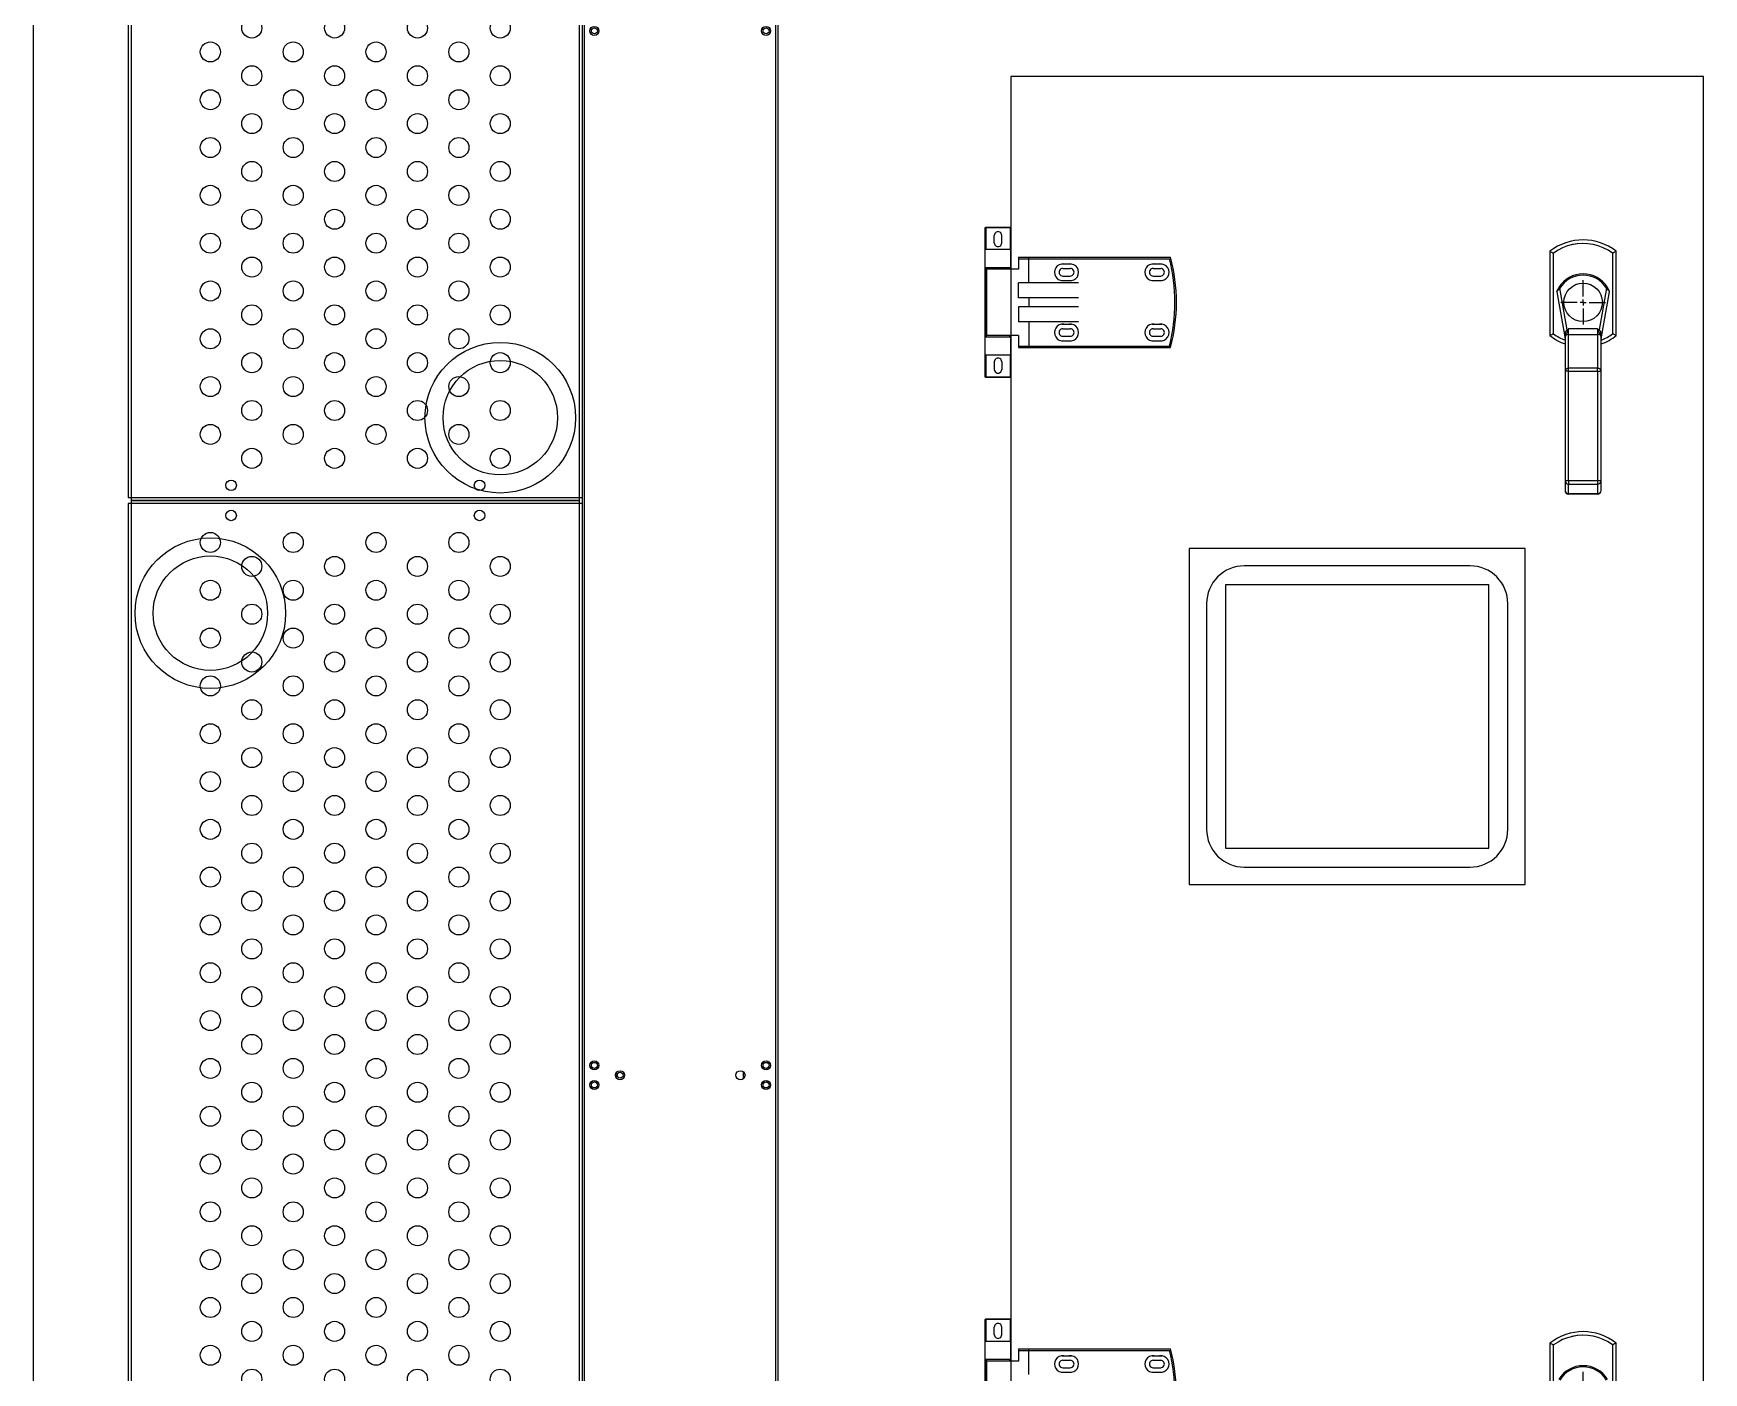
# Model space of a CAD drawing. Header units: millimetres. Extents: x -7952 to 23476, y -6324 to 15714.
# Drawn here: x 2150 to 3259, y 901 to 1791 of the extents above; entities that cross this region are included whole.
import ezdxf

# ---------------------------------------------------------------- set-up
doc = ezdxf.new("R2010")
doc.units = ezdxf.units.MM
for name, color, linetype in [('Dim', 1, 'Continuous'), ('M01014250108', 7, 'Continuous'), ('M01014286550', 7, 'Continuous'), ('M01014286570', 7, 'Continuous'), ('M01024100014-15M', 7, 'Continuous'), ('McDoor', 7, 'Continuous'), ('McFrame', 7, 'Continuous'), ('McPipe', 7, 'Continuous')]:
    doc.layers.add(name, color=color, linetype=linetype)

# ---------------------------------------------------------------- blocks, each defined once
blk = doc.blocks.new('M01014289687')
for p, q in [((301.5, 1371.5, 0), (0, 1371.5, 0)), ((0, 1371.5, 0), (0, 2, 0)), ((299.5, 1373.5, 0), (2, 1373.5, 0)), ((2, 1373.5, 0), (2, 0, 0)), ((299.5, 0, 0), (299.5, 1373.5, 0)), ((301.5, 2, 0), (301.5, 1371.5, 0))]:
    blk.add_line(p, q)
for centre, radius in [((68.25, 1363.5, 0), 3.5), ((233.25, 1363.5, 0), 3.5), ((54.5, 1345.5625, 0), 6.66), ((109.5, 1345.5625, 0), 6.66), ((164.5, 1345.5625, 0), 6.66), ((219.5, 1345.5625, 0), 6.66), ((82, 1329.6875, 0), 6.66), ((137, 1329.6875, 0), 6.66), ((192, 1329.6875, 0), 6.66), ((247, 1329.6875, 0), 6.66), ((54.5, 1313.8125, 0), 6.66), ((109.5, 1313.8125, 0), 6.66), ((164.5, 1313.8125, 0), 6.66), ((219.5, 1313.8125, 0), 6.66), ((82, 1297.9375, 0), 6.66), ((137, 1297.9375, 0), 6.66), ((192, 1297.9375, 0), 6.66), ((247, 1297.9375, 0), 6.66), ((54.5, 1282.0625, 0), 6.66), ((109.5, 1282.0625, 0), 6.66), ((164.5, 1282.0625, 0), 6.66), ((219.5, 1282.0625, 0), 6.66), ((82, 1266.1875, 0), 6.66), ((137, 1266.1875, 0), 6.66), ((192, 1266.1875, 0), 6.66), ((247, 1266.1875, 0), 6.66), ((54.5, 1250.3125, 0), 6.66), ((109.5, 1250.3125, 0), 6.66), ((164.5, 1250.3125, 0), 6.66), ((219.5, 1250.3125, 0), 6.66), ((82, 1234.4375, 0), 6.66), ((137, 1234.4375, 0), 6.66), ((192, 1234.4375, 0), 6.66), ((247, 1234.4375, 0), 6.66), ((54.5, 1218.5625, 0), 6.66), ((109.5, 1218.5625, 0), 6.66), ((164.5, 1218.5625, 0), 6.66), ((219.5, 1218.5625, 0), 6.66), ((82, 1202.6875, 0), 6.66), ((137, 1202.6875, 0), 6.66), ((192, 1202.6875, 0), 6.66), ((247, 1202.6875, 0), 6.66), ((54.5, 1186.8125, 0), 6.66), ((109.5, 1186.8125, 0), 6.66), ((164.5, 1186.8125, 0), 6.66), ((219.5, 1186.8125, 0), 6.66), ((82, 1170.9375, 0), 6.66), ((137, 1170.9375, 0), 6.66), ((192, 1170.9375, 0), 6.66), ((247, 1170.9375, 0), 6.66), ((54.5, 1155.0625, 0), 6.66), ((109.5, 1155.0625, 0), 6.66), ((164.5, 1155.0625, 0), 6.66), ((219.5, 1155.0625, 0), 6.66), ((82, 1139.1875, 0), 6.66), ((137, 1139.1875, 0), 6.66), ((192, 1139.1875, 0), 6.66), ((247, 1139.1875, 0), 6.66), ((54.5, 1123.3125, 0), 6.66), ((109.5, 1123.3125, 0), 6.66), ((164.5, 1123.3125, 0), 6.66), ((219.5, 1123.3125, 0), 6.66), ((82, 1107.4375, 0), 6.66), ((137, 1107.4375, 0), 6.66), ((192, 1107.4375, 0), 6.66), ((247, 1107.4375, 0), 6.66), ((54.5, 1091.5625, 0), 6.66), ((109.5, 1091.5625, 0), 6.66), ((164.5, 1091.5625, 0), 6.66), ((219.5, 1091.5625, 0), 6.66), ((82, 1075.6875, 0), 6.66), ((137, 1075.6875, 0), 6.66), ((192, 1075.6875, 0), 6.66), ((247, 1075.6875, 0), 6.66), ((54.5, 1059.8125, 0), 6.66), ((109.5, 1059.8125, 0), 6.66), ((164.5, 1059.8125, 0), 6.66), ((219.5, 1059.8125, 0), 6.66), ((82, 1043.9375, 0), 6.66), ((137, 1043.9375, 0), 6.66), ((192, 1043.9375, 0), 6.66), ((247, 1043.9375, 0), 6.66), ((54.5, 1028.0625, 0), 6.66), ((109.5, 1028.0625, 0), 6.66), ((164.5, 1028.0625, 0), 6.66), ((219.5, 1028.0625, 0), 6.66), ((82, 1012.1875, 0), 6.66), ((137, 1012.1875, 0), 6.66), ((192, 1012.1875, 0), 6.66), ((247, 1012.1875, 0), 6.66), ((54.5, 996.3125, 0), 6.66), ((109.5, 996.3125, 0), 6.66), ((164.5, 996.3125, 0), 6.66), ((219.5, 996.3125, 0), 6.66), ((82, 980.4375, 0), 6.66), ((137, 980.4375, 0), 6.66), ((192, 980.4375, 0), 6.66), ((247, 980.4375, 0), 6.66), ((54.5, 964.5625, 0), 6.66), ((109.5, 964.5625, 0), 6.66), ((164.5, 964.5625, 0), 6.66), ((219.5, 964.5625, 0), 6.66), ((82, 948.6875, 0), 6.66), ((137, 948.6875, 0), 6.66), ((192, 948.6875, 0), 6.66), ((247, 948.6875, 0), 6.66), ((54.5, 932.8125, 0), 6.66), ((109.5, 932.8125, 0), 6.66), ((164.5, 932.8125, 0), 6.66), ((219.5, 932.8125, 0), 6.66), ((82, 916.9375, 0), 6.66), ((137, 916.9375, 0), 6.66), ((192, 916.9375, 0), 6.66), ((247, 916.9375, 0), 6.66), ((54.5, 901.0625, 0), 6.66), ((109.5, 901.0625, 0), 6.66), ((164.5, 901.0625, 0), 6.66), ((219.5, 901.0625, 0), 6.66), ((82, 885.1875, 0), 6.66), ((137, 885.1875, 0), 6.66), ((192, 885.1875, 0), 6.66), ((247, 885.1875, 0), 6.66), ((54.5, 869.3125, 0), 6.66), ((109.5, 869.3125, 0), 6.66), ((164.5, 869.3125, 0), 6.66), ((219.5, 869.3125, 0), 6.66), ((82, 853.4375, 0), 6.66), ((137, 853.4375, 0), 6.66), ((192, 853.4375, 0), 6.66), ((247, 853.4375, 0), 6.66), ((54.5, 837.5625, 0), 6.66), ((109.5, 837.5625, 0), 6.66), ((164.5, 837.5625, 0), 6.66), ((219.5, 837.5625, 0), 6.66), ((82, 821.6875, 0), 6.66), ((137, 821.6875, 0), 6.66), ((192, 821.6875, 0), 6.66), ((247, 821.6875, 0), 6.66), ((54.5, 805.8125, 0), 6.66), ((109.5, 805.8125, 0), 6.66), ((164.5, 805.8125, 0), 6.66), ((219.5, 805.8125, 0), 6.66), ((82, 789.9375, 0), 6.66), ((137, 789.9375, 0), 6.66), ((192, 789.9375, 0), 6.66), ((247, 789.9375, 0), 6.66)]:
    blk.add_circle(centre, radius)
blk = doc.blocks.new('M01014289674')
for p, q in [((2, 1310, 0), (2, 0, 0)), ((299.5, 0, 0), (299.5, 1310, 0)), ((0, 1308, 0), (0, 2, 0)), ((301.5, 2, 0), (301.5, 1308, 0)), ((0, 2, 0), (301.5, 2, 0)), ((2, 0, 0), (299.5, 0, 0))]:
    blk.add_line(p, q)
for centre, radius in [((82, 313.6875, 0), 6.66), ((137, 313.6875, 0), 6.66), ((192, 313.6875, 0), 6.66), ((247, 313.6875, 0), 6.66), ((54.5, 297.8125, 0), 6.66), ((109.5, 297.8125, 0), 6.66), ((164.5, 297.8125, 0), 6.66), ((219.5, 297.8125, 0), 6.66), ((82, 281.9375, 0), 6.66), ((137, 281.9375, 0), 6.66), ((192, 281.9375, 0), 6.66), ((247, 281.9375, 0), 6.66), ((54.5, 266.0625, 0), 6.66), ((109.5, 266.0625, 0), 6.66), ((164.5, 266.0625, 0), 6.66), ((219.5, 266.0625, 0), 6.66), ((82, 250.1875, 0), 6.66), ((137, 250.1875, 0), 6.66), ((192, 250.1875, 0), 6.66), ((247, 250.1875, 0), 6.66), ((54.5, 234.3125, 0), 6.66), ((109.5, 234.3125, 0), 6.66), ((164.5, 234.3125, 0), 6.66), ((219.5, 234.3125, 0), 6.66), ((82, 218.4375, 0), 6.66), ((137, 218.4375, 0), 6.66), ((192, 218.4375, 0), 6.66), ((247, 218.4375, 0), 6.66), ((54.5, 202.5625, 0), 6.66), ((109.5, 202.5625, 0), 6.66), ((164.5, 202.5625, 0), 6.66), ((219.5, 202.5625, 0), 6.66), ((82, 186.6875, 0), 6.66), ((137, 186.6875, 0), 6.66), ((192, 186.6875, 0), 6.66), ((247, 186.6875, 0), 6.66), ((54.5, 170.8125, 0), 6.66), ((109.5, 170.8125, 0), 6.66), ((164.5, 170.8125, 0), 6.66), ((219.5, 170.8125, 0), 6.66), ((82, 154.9375, 0), 6.66), ((137, 154.9375, 0), 6.66), ((192, 154.9375, 0), 6.66), ((247, 154.9375, 0), 6.66), ((54.5, 139.0625, 0), 6.66), ((109.5, 139.0625, 0), 6.66), ((164.5, 139.0625, 0), 6.66), ((219.5, 139.0625, 0), 6.66), ((82, 123.1875, 0), 6.66), ((137, 123.1875, 0), 6.66), ((192, 123.1875, 0), 6.66), ((247, 123.1875, 0), 6.66), ((54.5, 107.3125, 0), 6.66), ((109.5, 107.3125, 0), 6.66), ((164.5, 107.3125, 0), 6.66), ((219.5, 107.3125, 0), 6.66), ((82, 91.4375, 0), 6.66), ((137, 91.4375, 0), 6.66), ((192, 91.4375, 0), 6.66), ((247, 91.4375, 0), 6.66), ((54.5, 75.5625, 0), 6.66), ((109.5, 75.5625, 0), 6.66), ((164.5, 75.5625, 0), 6.66), ((219.5, 75.5625, 0), 6.66), ((82, 59.6875, 0), 6.66), ((137, 59.6875, 0), 6.66), ((192, 59.6875, 0), 6.66), ((247, 59.6875, 0), 6.66), ((54.5, 43.8125, 0), 6.66), ((109.5, 43.8125, 0), 6.66), ((164.5, 43.8125, 0), 6.66), ((219.5, 43.8125, 0), 6.66), ((82, 27.9375, 0), 6.66), ((137, 27.9375, 0), 6.66), ((192, 27.9375, 0), 6.66), ((247, 27.9375, 0), 6.66), ((68.25, 10, 0), 3.5), ((233.25, 10, 0), 3.5)]:
    blk.add_circle(centre, radius)
blk = doc.blocks.new('84_Eliminate_22M')
at = {"layer": 'M01014250108', "color": 7, "linetype": 'Continuous'}
for centre in [(8, 1685.3, 0), (122, 1685.3, 0), (8, 998.3, 0), (122, 998.3, 0), (8, 985.3, 0), (122, 985.3, 0)]:
    blk.add_circle(centre, 2, dxfattribs=at)
at = {"layer": 'M01014286550', "color": 7, "linetype": 'Continuous'}
for p, q in [((0, 0, 0), (0, 2683.5, 0)), ((1.5, 0, 0), (1.5, 2683.5, 0)), ((128.5, 0, 0), (128.5, 2683.5, 0)), ((130, 0, 0), (130, 2683.5, 0))]:
    blk.add_line(p, q, dxfattribs=at)
for centre in [(8, 1685.3, 0), (122, 1685.3, 0), (8, 998.3, 0), (122, 998.3, 0), (8, 985.3, 0), (25, 991.8, 0), (105, 991.8, 0), (122, 985.3, 0)]:
    blk.add_circle(centre, 3, dxfattribs=at)
at = {"layer": 'M01014286570', "color": 7, "linetype": 'Continuous'}
blk.add_circle((25, 991.8, 0), 2, dxfattribs=at)
at = {"layer": 'M01024100014-15M', "color": 7, "linetype": 'Continuous'}
for p, q in [((23.2, 992.5, 0), (23.2, 991, 0)), ((106.8, 994.1, 0), (106.8, 989.4, 0))]:
    blk.add_line(p, q, dxfattribs=at)
blk = doc.blocks.new('MXE-B Mid G-Door_3_1750')
at = {"color": 7, "linetype": 'Continuous'}
for p, q in [((460, 1750), (0, 1750)), ((0, 1750), (0, 0)), ((460, 0), (460, 1750))]:
    blk.add_line(p, q, dxfattribs=at)
at = {"color": 7, "linetype": 'Continuous', "lineweight": 25, "extrusion": (-1.22461e-16, 0, -1)}
for p, q in [((-17, 1550.5), (-17, 1649.5)), ((-16.5, 1649.5), (-17, 1649.5)), ((-16.5, 1650), (-0.5, 1650)), ((-16.5, 1649.5), (-16.5, 1650)), ((-0.5, 1649.5), (-16.5, 1649.5)), ((-16.5, 1649.5), (-16.5, 1635)), ((-16.5, 1623), (-16.5, 1577)), ((-16.5, 1565), (-16.5, 1550.5)), ((-17, 1550.5), (-16.5, 1550.5)), ((-16.5, 1550.5), (-0.5, 1550.5)), ((-16.5, 1550), (-16.5, 1550.5)), ((-0.5, 1550), (-16.5, 1550)), ((-17, 825.5), (-17, 924.5)), ((-16.5, 924.5), (-17, 924.5)), ((-16.5, 925), (-0.5, 925)), ((-16.5, 924.5), (-16.5, 925)), ((-0.5, 924.5), (-16.5, 924.5)), ((-16.5, 924.5), (-16.5, 910)), ((-16.5, 898), (-16.5, 852))]:
    blk.add_line(p, q, dxfattribs=at)
for p, q in [((-11, 1639.5), (-11, 1644.5)), ((-6, 1639.5), (-6, 1644.5)), ((0, 1635), (-17, 1635)), ((358, 1633.9), (358, 1577.9)), ((360.4, 1579.1), (360.4, 1632.7)), ((399.6, 1632.7), (399.6, 1579.1)), ((402, 1577.9), (402, 1633.9)), ((0, 1623), (-17, 1623)), ((-16, 1578), (-16, 1622)), ((5, 1622), (-16, 1622)), ((5, 1630), (5, 1622)), ((5, 1630), (106, 1630)), ((5, 1629), (105.3, 1629)), ((12, 1613), (12, 1630)), ((33.8, 1625.5), (40.2, 1625.5)), ((34.5, 1622.5), (39.5, 1622.5)), ((93.8, 1625.5), (100.2, 1625.5)), ((94.5, 1622.5), (99.5, 1622.5)), ((5, 1603), (5, 1613)), ((45, 1613), (5, 1613)), ((33.8, 1614.5), (40.2, 1614.5)), ((34.5, 1617.5), (39.5, 1617.5)), ((93.8, 1614.5), (100.2, 1614.5)), ((94.5, 1617.5), (99.5, 1617.5)), ((369.4, 1581.7), (364.5, 1609.4)), ((395.5, 1609.4), (390.6, 1581.7)), ((45, 1603), (5, 1603)), ((5, 1597), (5, 1587)), ((45, 1597), (5, 1597)), ((12, 1603), (12, 1597)), ((362.5, 1606.9), (368, 1575.8)), ((392, 1575.8), (397.5, 1606.9)), ((45, 1587), (5, 1587)), ((12, 1587), (12, 1570)), ((0, 1577), (-17, 1577)), ((5, 1578), (-16, 1578)), ((5, 1578), (5, 1570)), ((33.8, 1585.5), (40.2, 1585.5)), ((34.5, 1582.5), (39.5, 1582.5)), ((34.5, 1577.5), (39.5, 1577.5)), ((93.8, 1585.5), (100.2, 1585.5)), ((94.5, 1582.5), (99.5, 1582.5)), ((94.5, 1577.5), (99.5, 1577.5)), ((368, 1577.6), (368, 1576.9)), ((368, 1576.9), (368, 1554.3)), ((389.6, 1582.4), (370.4, 1582.4)), ((370.4, 1578.7), (370.4, 1582.4)), ((370.4, 1578.7), (389.6, 1578.7)), ((370.4, 1556.2), (370.4, 1578.7)), ((389.6, 1582.4), (389.6, 1578.7)), ((389.6, 1578.7), (389.6, 1556.2)), ((392, 1575.8), (392.2, 1578)), ((392, 1576.9), (392, 1577.6)), ((392, 1554.3), (392, 1576.9)), ((0, 1565), (-17, 1565)), ((5, 1571), (105.3, 1571)), ((5, 1570), (106, 1570)), ((33.8, 1574.5), (40.2, 1574.5)), ((93.8, 1574.5), (100.2, 1574.5)), ((-11, 1560.5), (-11, 1555.5)), ((-6, 1560.5), (-6, 1555.5)), ((368, 1554.3), (368, 1481.5)), ((370.4, 1554.3), (368, 1554.3)), ((389.6, 1556.2), (370.4, 1556.2)), ((370.4, 1554.3), (370.4, 1556.2)), ((370.4, 1554.3), (389.6, 1554.3)), ((370.4, 1481.5), (370.4, 1554.3)), ((389.6, 1554.3), (389.6, 1556.2)), ((389.6, 1554.3), (389.6, 1481.5)), ((389.6, 1554.3), (392, 1554.3)), ((392, 1481.5), (392, 1554.3)), ((368, 1481.5), (368, 1475.1)), ((370.4, 1481.5), (368, 1481.5)), ((389.6, 1481.5), (370.4, 1481.5)), ((370.4, 1481.5), (370.4, 1479.3)), ((370.4, 1479.3), (389.6, 1479.3)), ((370.4, 1472.9), (370.4, 1479.3)), ((392, 1481.5), (389.6, 1481.5)), ((389.6, 1481.5), (389.6, 1479.3)), ((389.6, 1479.3), (389.6, 1472.9)), ((392, 1475.1), (392, 1481.5)), ((389.6, 1472.9), (370.4, 1472.9)), ((370.4, 1472.9), (370.4, 1472.7)), ((389.6, 1472.7), (370.4, 1472.7)), ((389.6, 1472.9), (389.6, 1472.7)), ((0, 910), (-17, 910)), ((-11, 914.5), (-11, 919.5)), ((-6, 914.5), (-6, 919.5)), ((5, 905), (5, 897)), ((5, 905), (106, 905)), ((5, 904), (105.3, 904)), ((12, 888), (12, 905)), ((33.8, 900.5), (40.2, 900.5)), ((93.8, 900.5), (100.2, 900.5)), ((358, 908.9), (358, 852.9)), ((360.4, 854.1), (360.4, 907.7)), ((399.6, 907.7), (399.6, 854.1)), ((402, 852.9), (402, 908.9)), ((0, 898), (-17, 898)), ((-16, 853), (-16, 897)), ((5, 897), (-16, 897)), ((33.8, 889.5), (40.2, 889.5)), ((34.5, 897.5), (39.5, 897.5)), ((34.5, 892.5), (39.5, 892.5)), ((93.8, 889.5), (100.2, 889.5)), ((94.5, 897.5), (99.5, 897.5)), ((94.5, 892.5), (99.5, 892.5))]:
    blk.add_line(p, q)
at = {"color": 7, "linetype": 'Continuous', "lineweight": 25, "extrusion": (1.22461e-16, 0, -1)}
for p, q in [((-0.5, 1649.5), (-0.5, 1650)), ((-0.5, 1649.5), (-0.5, 1635)), ((-0.5, 1649.5), (0, 1649.5)), ((0, 1622), (0, 1649.5)), ((-0.5, 1623), (-0.5, 1622)), ((-0.5, 1578), (-0.5, 1577)), ((0, 1550.5), (0, 1578)), ((-0.5, 1565), (-0.5, 1550.5)), ((-0.5, 1550), (-0.5, 1550.5)), ((0, 1550.5), (-0.5, 1550.5)), ((-0.5, 924.5), (-0.5, 925)), ((-0.5, 924.5), (0, 924.5)), ((-0.5, 924.5), (-0.5, 910)), ((0, 897), (0, 924.5)), ((-0.5, 898), (-0.5, 897))]:
    blk.add_line(p, q, dxfattribs=at)
for points in [[(363.8, 1609.8), (363.8, 1609.8), (363.8, 1609.8), (363.9, 1609.7), (364, 1609.7), (364.1, 1609.6), (364.2, 1609.6), (364.3, 1609.5), (364.5, 1609.4)], [(396.2, 1609.8), (396.2, 1609.8), (396.2, 1609.8), (396.1, 1609.7), (396, 1609.7), (395.9, 1609.6), (395.8, 1609.6), (395.7, 1609.5), (395.5, 1609.4)], [(367.8, 1578), (367.9, 1577), (367.9, 1576.4), (368, 1575.9), (368, 1575.8)], [(369.4, 1581.7), (369.4, 1581.6), (369.5, 1581.5), (369.6, 1581.4), (369.6, 1581.3), (369.7, 1581.2), (369.8, 1581.1), (369.8, 1581.1), (369.9, 1581)], [(390.1, 1581), (390.2, 1581.1), (390.2, 1581.1), (390.3, 1581.2), (390.4, 1581.3), (390.4, 1581.4), (390.5, 1581.5), (390.6, 1581.6), (390.6, 1581.7)]]:
    blk.add_lwpolyline(points)
blk.add_circle((380, 1600), 12.8)
at = {"color": 7, "linetype": 'Continuous', "lineweight": 25, "extrusion": (-1.22461e-16, 0, -1)}
for centre, start, end in [((16.5, 1649.5), 0, 90), ((16.5, 1550.5), 270, 0), ((16.5, 924.5), 0, 90)]:
    blk.add_arc(centre, 0.5, start, end, dxfattribs=at)
for centre, radius, start, end in [((-8.5, 1644.5), 2.5, 359.9853, 179.9927), ((380, 1605.9), 35.6, 51.8428, 128.1572), ((-8.5, 1639.5), 2.5, 179.9853, 0), ((380, 1605.9), 33.2, 78.3893, 126.1713), ((380, 1605.9), 33.2, 53.8287, 102.95), ((-17.8, 1621.7), 1.78, 8.2743, 44.8557), ((0.8, 1621.7), 1.78, 135.1443, 171.7257), ((34.5, 1620), 5.54, 82.9573, 277.0427), ((34.5, 1620), 2.5, 89.9853, 270), ((39.5, 1620), 5.54, 262.9573, 97.0427), ((39.5, 1620), 2.5, 269.9853, 89.9927), ((94.5, 1620), 5.54, 82.9573, 277.0427), ((94.5, 1620), 2.5, 89.9853, 270), ((99.5, 1620), 5.54, 262.9573, 97.0427), ((99.5, 1620), 2.5, 269.9853, 89.9927), ((-5.5, 1600), 114.5, 345.3286, 14.6714), ((-4.5, 1600), 114.5, 344.8107, 15.1893), ((380, 1600), 18.9, 31.1991, 148.8009), ((380, 1600), 18.1, 31.1991, 148.8009), ((363.3, 1607), 0.8, 157.2035, 190), ((396.7, 1607), 0.8, 350, 22.7965), ((-17.8, 1578.3), 1.78, 315.1443, 351.7257), ((0.8, 1578.3), 1.78, 188.2743, 224.8557), ((34.5, 1580), 5.54, 82.9573, 277.0427), ((34.5, 1580), 2.5, 90, 270.0147), ((39.5, 1580), 5.54, 262.9573, 97.0427), ((39.5, 1580), 2.5, 270.0073, 90.0147), ((94.5, 1580), 5.54, 82.9573, 277.0427), ((94.5, 1580), 2.5, 90, 270.0147), ((99.5, 1580), 5.54, 262.9573, 97.0427), ((99.5, 1580), 2.5, 270.0073, 90.0147), ((380, 1605.9), 35.6, 231.8428, 250.3062), ((380, 1605.9), 33.2, 233.8287, 248.817), ((367.5, 1577.5), 0.518, 4.6656, 55.412), ((370.2, 1576.6), 2.18, 83.4591, 171.4483), ((365.6, 1575.4), 2.4, 0, 10), ((389.8, 1576.6), 2.18, 8.5517, 96.5409), ((380, 1605.9), 33.2, 291.183, 306.1713), ((392.5, 1577.5), 0.518, 124.5882, 175.3345), ((380, 1605.9), 35.6, 289.6938, 308.1572), ((394.4, 1575.4), 2.4, 170, 180), ((-8.5, 1560.5), 2.5, 360, 180.0147), ((-8.5, 1555.5), 2.5, 180.0073, 0.0147), ((370.2, 1554), 2.18, 83.4591, 171.4483), ((389.8, 1554), 2.18, 8.5518, 96.5408), ((370.3, 1481.6), 2.31, 182.5367, 272.3301), ((370.4, 1475.1), 2.4, 180, 270), ((370.3, 1475.2), 2.31, 182.5367, 272.3301), ((389.7, 1481.6), 2.31, 267.67, 357.4633), ((389.6, 1475.1), 2.4, 270, 0), ((389.7, 1475.2), 2.31, 267.67, 357.4633), ((-8.5, 919.5), 2.5, 359.9853, 179.9927), ((-8.5, 914.5), 2.5, 179.9853, 0), ((380, 880.9), 35.6, 51.8428, 128.1572), ((380, 880.9), 33.2, 78.3893, 126.1713), ((380, 880.9), 33.2, 53.8287, 102.95), ((34.5, 895), 5.54, 82.9573, 277.0427), ((39.5, 895), 5.54, 262.9573, 97.0427), ((94.5, 895), 5.54, 82.9573, 277.0427), ((99.5, 895), 5.54, 262.9573, 97.0427), ((-5.5, 875), 114.5, 345.3286, 14.6714), ((-4.5, 875), 114.5, 344.8107, 15.1893), ((-17.8, 896.7), 1.78, 8.2743, 44.8557), ((0.8, 896.7), 1.78, 135.1443, 171.7257), ((34.5, 895), 2.5, 89.9853, 270), ((39.5, 895), 2.5, 269.9853, 89.9927), ((94.5, 895), 2.5, 89.9853, 270), ((99.5, 895), 2.5, 269.9853, 89.9927), ((380, 875), 18.9, 31.1991, 148.8009), ((380, 875), 18.1, 31.1991, 148.8009)]:
    blk.add_arc(centre, radius, start, end)
at = {"color": 7, "linetype": 'Continuous', "lineweight": 25, "extrusion": (1.22461e-16, 0, -1)}
for centre, start, end in [((0.5, 1649.5), 90, 180), ((0.5, 1550.5), 180, 270), ((0.5, 924.5), 90, 180)]:
    blk.add_arc(centre, 0.5, start, end, dxfattribs=at)
for points in [[(358, 1633.9), (358.8, 1633.5), (359.6, 1633.1), (360.4, 1632.7)], [(402, 1633.9), (401.2, 1633.5), (400.4, 1633.1), (399.6, 1632.7)], [(360.4, 1579.1), (359.6, 1578.7), (358.8, 1578.3), (358, 1577.9)], [(369.9, 1581), (370.1, 1581.4), (370.2, 1581.9), (370.4, 1582.4)], [(390.1, 1581), (389.9, 1581.4), (389.8, 1581.9), (389.6, 1582.4)], [(402, 1577.9), (401.2, 1578.3), (400.4, 1578.7), (399.6, 1579.1)], [(358, 908.9), (358.8, 908.5), (359.6, 908.1), (360.4, 907.7)], [(402, 908.9), (401.2, 908.5), (400.4, 908.1), (399.6, 907.7)]]:
    blk.add_open_spline(points, degree=3)
for points, knots in [([(363.8, 1609.8), (363.6, 1609.6), (363.5, 1609.3), (363.2, 1608.8), (363.1, 1608.6), (362.9, 1608.1), (362.8, 1607.9), (362.6, 1607.6), (362.6, 1607.5), (362.6, 1607.4), (362.6, 1607.4), (362.5, 1607.3), (362.5, 1607.3), (362.5, 1607.3)], [0, 0, 0, 0, 0.25, 0.25, 0.5, 0.5, 0.75, 0.75, 0.875, 0.875, 0.9375, 0.9375, 1, 1, 1, 1]), ([(362.5, 1606.9), (362.5, 1606.9), (362.5, 1606.9), (362.6, 1607), (362.6, 1607.1), (362.7, 1607.3), (362.8, 1607.4), (363, 1607.6), (363, 1607.7), (363.2, 1607.9), (363.3, 1608.1), (363.5, 1608.3), (363.7, 1608.5), (364, 1608.9), (364.2, 1609.1), (364.5, 1609.4)], [0, 0, 0, 0, 0.125, 0.125, 0.25, 0.25, 0.375, 0.375, 0.5, 0.5, 0.625, 0.625, 0.75, 0.75, 1, 1, 1, 1]), ([(395.5, 1609.4), (395.8, 1609.1), (396, 1608.9), (396.4, 1608.5), (396.5, 1608.3), (396.7, 1608.1), (396.8, 1607.9), (397, 1607.7), (397, 1607.6), (397.2, 1607.4), (397.3, 1607.3), (397.4, 1607.1), (397.4, 1607), (397.5, 1606.9), (397.5, 1606.9), (397.5, 1606.9)], [0, 0, 0, 0, 0.25, 0.25, 0.375, 0.375, 0.5, 0.5, 0.625, 0.625, 0.75, 0.75, 0.875, 0.875, 1, 1, 1, 1]), ([(397.5, 1607.3), (397.5, 1607.3), (397.5, 1607.3), (397.4, 1607.4), (397.4, 1607.4), (397.4, 1607.5), (397.4, 1607.6), (397.3, 1607.8), (397.2, 1607.9), (397.1, 1608.1), (397.1, 1608.2), (396.9, 1608.6), (396.8, 1608.8), (396.5, 1609.3), (396.4, 1609.6), (396.2, 1609.8)], [0, 0, 0, 0, 0.0625, 0.0625, 0.125, 0.125, 0.25, 0.25, 0.375, 0.375, 0.5, 0.5, 0.75, 0.75, 1, 1, 1, 1]), ([(369.4, 1581.7), (369.3, 1581.5), (369.1, 1581.4), (368.8, 1581.1), (368.7, 1581), (368.5, 1580.7), (368.4, 1580.6), (368.2, 1580.3), (368.1, 1580.2), (367.9, 1579.7), (367.8, 1579.4), (367.7, 1578.7), (367.7, 1578.3), (367.8, 1578)], [0, 0, 0, 0, 0.125, 0.125, 0.25, 0.25, 0.375, 0.375, 0.5, 0.5, 0.75, 0.75, 1, 1, 1, 1]), ([(368, 1577.6), (368, 1577.7), (368, 1577.9), (368.1, 1578.2), (368.1, 1578.4), (368.2, 1578.7), (368.3, 1578.8), (368.5, 1579.1), (368.6, 1579.2), (368.8, 1579.4), (368.9, 1579.5), (369.2, 1579.8), (369.3, 1579.9), (369.5, 1580.2), (369.6, 1580.4), (369.8, 1580.7), (369.8, 1580.8), (369.9, 1581)], [0, 0, 0, 0, 0.125, 0.125, 0.25, 0.25, 0.375, 0.375, 0.5, 0.5, 0.625, 0.625, 0.75, 0.75, 0.875, 0.875, 1, 1, 1, 1]), ([(369.4, 1581.7), (369.5, 1581.8), (369.7, 1581.9), (369.9, 1582), (370, 1582.2), (370.2, 1582.3), (370.4, 1582.4), (370.4, 1582.4), (370.4, 1582.4), (370.4, 1582.4)], [0, 0, 0, 0, 0.000785588, 0.000785588, 0.000785588, 0.001571314, 0.001571314, 0.001571314, 0.001586806, 0.001586806, 0.001586806, 0.001586806]), ([(390.6, 1581.7), (390.5, 1581.8), (390.3, 1581.9), (390.1, 1582), (390, 1582.2), (389.8, 1582.3), (389.6, 1582.4), (389.6, 1582.4), (389.6, 1582.4), (389.6, 1582.4)], [0, 0, 0, 0, 0.000785588, 0.000785588, 0.000785588, 0.001571314, 0.001571314, 0.001571314, 0.001586806, 0.001586806, 0.001586806, 0.001586806]), ([(390.1, 1581), (390.2, 1580.8), (390.2, 1580.7), (390.4, 1580.4), (390.5, 1580.2), (390.7, 1579.9), (390.8, 1579.8), (391.1, 1579.5), (391.2, 1579.4), (391.4, 1579.2), (391.5, 1579.1), (391.7, 1578.8), (391.8, 1578.7), (391.9, 1578.4), (391.9, 1578.2), (392, 1577.9), (392, 1577.7), (392, 1577.6)], [0, 0, 0, 0, 0.125, 0.125, 0.25, 0.25, 0.375, 0.375, 0.5, 0.5, 0.625, 0.625, 0.75, 0.75, 0.875, 0.875, 1, 1, 1, 1]), ([(392.2, 1578), (392.3, 1578.3), (392.3, 1578.7), (392.2, 1579.2), (392.2, 1579.4), (392.1, 1579.7), (392.1, 1579.9), (391.9, 1580.2), (391.8, 1580.3), (391.6, 1580.6), (391.5, 1580.7), (391.3, 1581), (391.2, 1581.1), (390.9, 1581.4), (390.7, 1581.5), (390.6, 1581.7)], [0, 0, 0, 0, 0.25, 0.25, 0.375, 0.375, 0.5, 0.5, 0.625, 0.625, 0.75, 0.75, 0.875, 0.875, 1, 1, 1, 1])]:
    blk.add_open_spline(points, degree=3, knots=knots)
at = {"layer": 'Dim', "color": 0}
for p, q in [((380, 1604), (380, 1614.8)), ((376, 1600), (365.2, 1600)), ((380, 1600), (378, 1600)), ((380, 1600), (380, 1602)), ((380, 1600), (380, 1598)), ((380, 1600), (382, 1600)), ((384, 1600), (394.8, 1600)), ((380, 1596), (380, 1585.2)), ((380, 879), (380, 889.8))]:
    blk.add_line(p, q, dxfattribs=at)
blk = doc.blocks.new('InspectWindowRect')
at = {"layer": 'McDoor'}
for points in [[(-111.5, -111.5), (111.5, -111.5), (111.5, 111.5), (-111.5, 111.5)], [(-87.5, -87.5), (87.5, -87.5), (87.5, 87.5), (-87.5, 87.5)]]:
    blk.add_lwpolyline(points, close=True, dxfattribs=at)
blk.add_lwpolyline([(-75, -100), (75, -100, 0.414214), (100, -75), (100, 75, 0.414214), (75, 100), (-75, 100, 0.414214), (-100, 75), (-100, -75, 0.414214)], format="xyb", close=True, dxfattribs=at)

msp = doc.modelspace()

# ---------------------------------------------------------------- linework, layer by layer
for centre in [(2460, 1535.4), (2267.5, 1405.6)]:
    msp.add_circle(centre, 38)
at = {"layer": 'McFrame', "color": 5}
msp.add_line((2150, 12), (2150, 2860), dxfattribs=at)
at = {"layer": 'McPipe'}
for centre in [(2460, 1535.4), (2267.5, 1405.6)]:
    msp.add_circle(centre, 50, dxfattribs=at)

# ---------------------------------------------------------------- block references
for name, p in [('M01014289674', (2213, 1480.5)), ('84_Eliminate_22M', (2514.5, 107)), ('M01014289687', (2213, 107))]:
    msp.add_blockref(name, p)
at = {"layer": 'McDoor'}
for name, p in [('MXE-B Mid G-Door_3_1750', (2799, 12)), ('InspectWindowRect', (3029, 1337))]:
    msp.add_blockref(name, p, dxfattribs=at)

doc.saveas('drawing.dxf')
